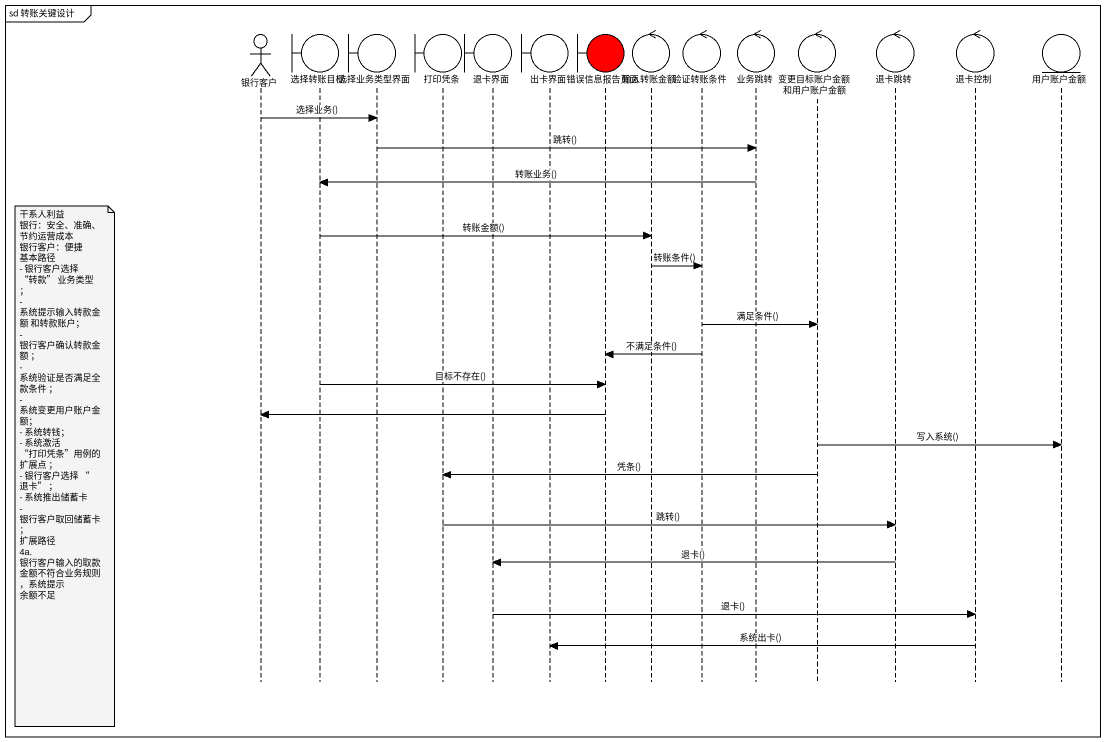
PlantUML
@startuml
mainframe sd 转账关键设计
hide footbox
actor 银行客户
boundary 选择转账目标
boundary 选择业务类型界面
boundary 打印凭条
boundary 退卡界面
boundary 出卡界面
boundary 错误信息报告页面 #FF0000
control 输入转账金额
control 验证转账条件
control 业务跳转
control 变更目标账户金额和用户账户金额
control 退卡跳转
control 退卡控制
entity 用户账户金额

银行客户 -> 选择业务类型界面 : 选择业务()
选择业务类型界面 -> 业务跳转 : 跳转()
业务跳转 -> 选择转账目标 : 转账业务()
选择转账目标 -> 输入转账金额 : 转账金额()
输入转账金额 -> 验证转账条件 : 转账条件()
验证转账条件 -> 变更目标账户金额和用户账户金额 : 满足条件()
验证转账条件 -> 错误信息报告页面 : 不满足条件()
选择转账目标 -> 错误信息报告页面 : 目标不存在()
错误信息报告页面 -> 银行客户
变更目标账户金额和用户账户金额 -> 用户账户金额 : 写入系统()
note left of 银行客户
  干系人利益
  银行：安全、准确、节约运营成本
  银行客户：便捷
  基本路径
  - 银行客户选择 “转款” 业务类型 ；
  - 系统提示输入转款金额 和转款账户；
  - 银行客户确认转款金额 ；
  - 系统验证是否满足全款条件 ；
  - 系统变更用户账户金额；
  - 系统转钱；
  - 系统激活 “打印凭条”用例的扩展点 ；
  - 银行客户选择 “ 退卡” ；
  - 系统推出储蓄卡
  - 银行客户取回储蓄卡 ；
  扩展路径
  4a. 银行客户输入的取款金额不符合业务规则，系统提示 余额不足
end note
变更目标账户金额和用户账户金额 -> 打印凭条 : 凭条()
打印凭条 -> 退卡跳转 : 跳转()
退卡跳转 -> 退卡界面 : 退卡()
退卡界面 -> 退卡控制 : 退卡()
退卡控制 -> 出卡界面 : 系统出卡()
@enduml
